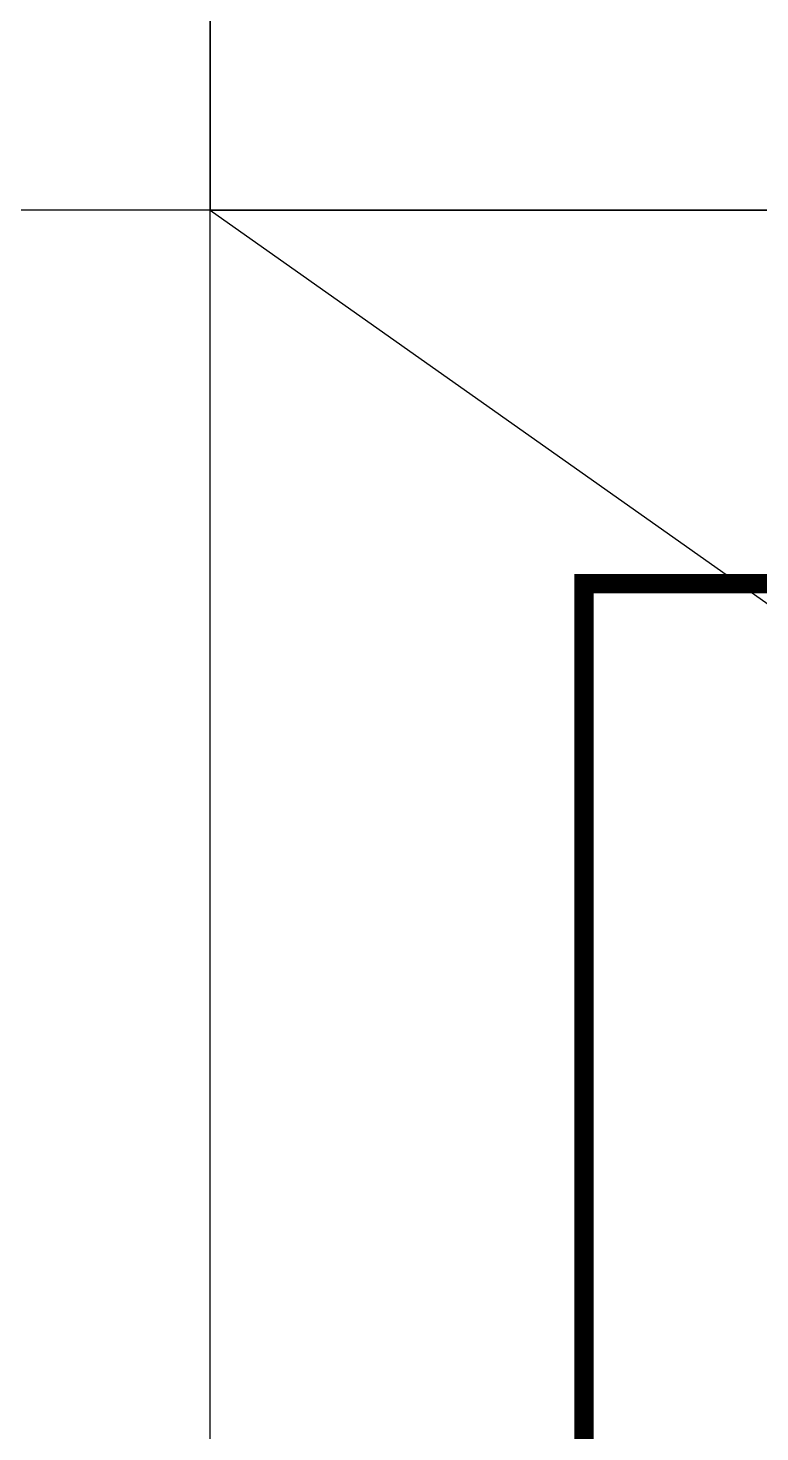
# Model space of a CAD drawing. Header units: millimetres. Extents: x -41292 to 298682, y -22072 to 33155.
# Drawn here: x 21046 to 22024, y -1482 to 397 of the extents above; entities that cross this region are included whole.
import ezdxf

# ---------------------------------------------------------------- set-up
doc = ezdxf.new("R2010")
doc.units = ezdxf.units.MM
doc.layers.add('기타', color=1, linetype='Continuous')

msp = doc.modelspace()

# ---------------------------------------------------------------- linework, layer by layer
msp.add_lwpolyline([(21289.27, 153.15), (42289.27, -14696.85)])
at = {"const_width": 25.94}
msp.add_lwpolyline([(41789.27, -14196.85), (21789.27, -14196.85), (21789.27, -346.85), (41789.27, -346.85)], close=True, dxfattribs=at)
at = {"layer": '기타'}
for points in [[(21289.27, 153.15), (289.27, 153.15), (289.27, 15003.15), (21289.27, 15003.15)], [(42289.27, 153.15), (21289.27, 153.15), (21289.27, 15003.15), (42289.27, 15003.15)], [(42289.27, -14696.85), (21289.27, -14696.85), (21289.27, 153.15), (42289.27, 153.15)]]:
    msp.add_lwpolyline(points, close=True, dxfattribs=at)

doc.saveas('drawing.dxf')
